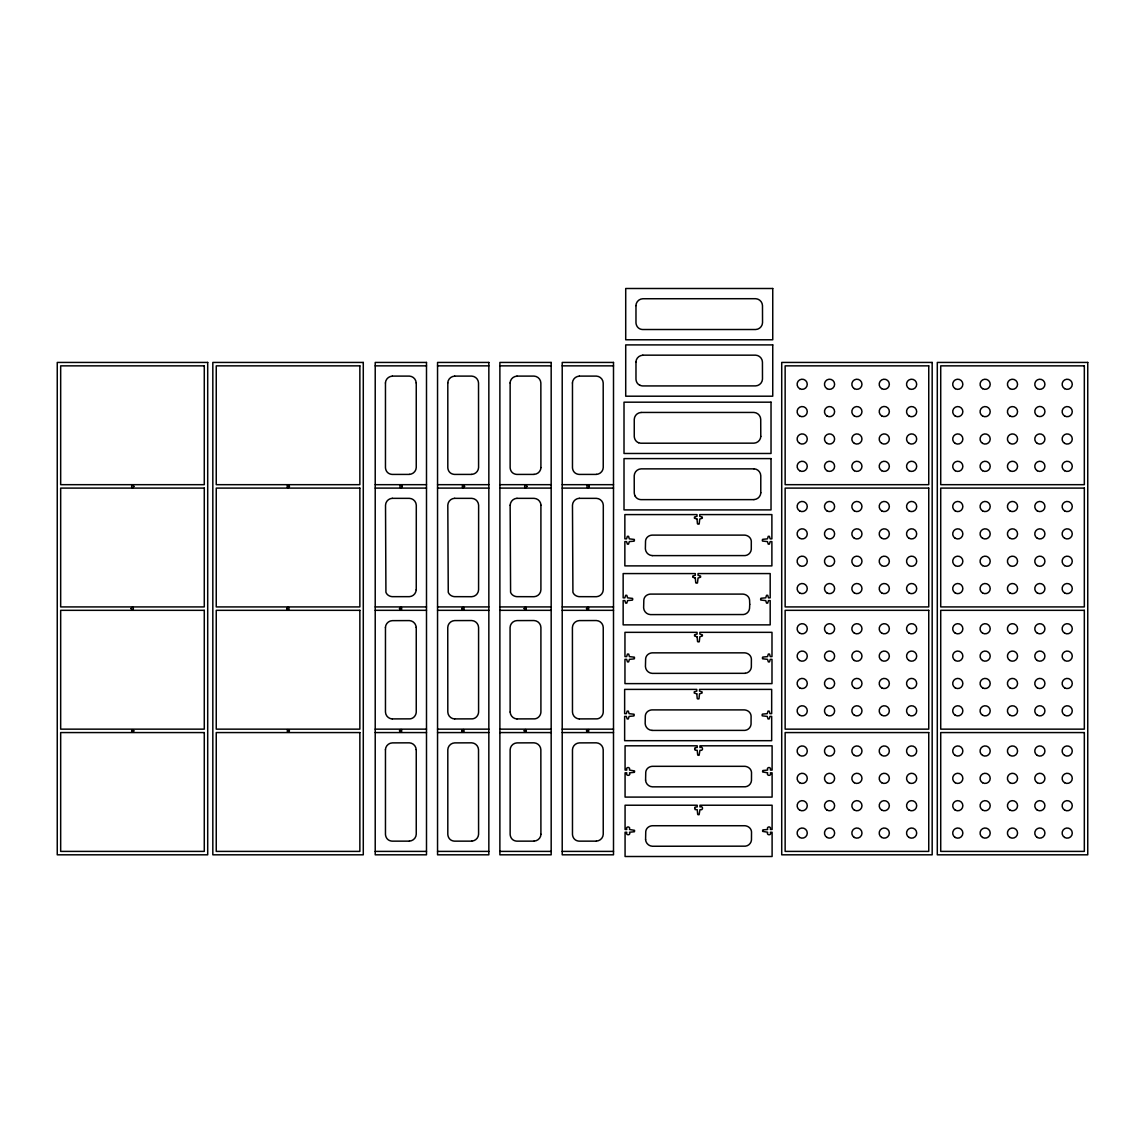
<?xml version="1.0" encoding="UTF-8"?>
<svg xmlns="http://www.w3.org/2000/svg" width="1145" height="1145" viewBox="0 0 1145 1145"><rect width="100%" height="100%" fill="white"/><g stroke="black" fill="none" stroke-linecap="round" stroke-linejoin="round"><path stroke-width="1.5" d="M745.223 673.317L652.306 673.375A7.199 7.199 0 0 1 645.436 666.619L645.637 658.776A6.283 6.283 0 0 1 648.757 653.909A7.958 7.958 0 0 1 652.306 652.85L744.622 652.85A8.029 8.029 0 0 1 748.429 654.081A6.412 6.412 0 0 1 751.392 659.033L751.349 667.149A6.827 6.827 0 0 1 745.223 673.289M642.803 355.165L755.643 355.165A7.171 7.171 0 0 1 762.441 362.006L762.484 379.109A7.171 7.171 0 0 1 755.643 385.894L642.803 385.937A8.559 8.559 0 0 1 639.955 385.278M375.216 365.856L426.498 365.856M437.547 365.856L488.843 365.856M499.878 365.856L551.174 365.856M562.209 365.856L613.505 365.856M392.306 376.104L409.409 376.104A7.171 7.171 0 0 1 416.193 382.945M454.637 376.104L471.74 376.104A7.171 7.171 0 0 1 478.524 382.945L478.581 467.575A7.171 7.171 0 0 1 471.74 474.359M516.982 376.104L534.071 376.104A7.171 7.171 0 0 1 540.855 382.945L540.912 467.575M579.313 376.104L596.402 376.104A7.171 7.171 0 0 1 603.2 382.945L603.243 467.575A7.171 7.171 0 0 1 596.402 474.359M641.1 412.443L753.94 412.443A7.171 7.171 0 0 1 760.724 419.285L760.781 436.374M753.94 468.863L641.1 468.863A7.171 7.171 0 0 0 634.216 475.69L634.258 492.794A8.101 8.101 0 0 0 635.203 496.143M409.409 474.416L392.306 474.416A8.559 8.559 0 0 1 389.443 473.744A6.312 6.312 0 0 1 386.094 470.294A8.487 8.487 0 0 1 385.464 467.575L385.464 382.945M471.74 474.416L454.637 474.416A8.559 8.559 0 0 1 451.788 473.744A6.312 6.312 0 0 1 448.425 470.294A8.487 8.487 0 0 1 447.809 467.575L447.809 382.945M534.071 474.416L516.982 474.416A8.559 8.559 0 0 1 514.119 473.744A6.312 6.312 0 0 1 510.756 470.294A8.487 8.487 0 0 1 510.14 467.575L510.14 382.945M596.402 474.416L579.313 474.416A8.559 8.559 0 0 1 576.45 473.744A6.312 6.312 0 0 1 573.087 470.294A8.487 8.487 0 0 1 572.471 467.575L572.471 382.945M375.216 484.678L426.498 484.678M437.547 484.678L488.843 484.678M499.878 484.678L551.174 484.678M562.209 484.678L613.505 484.678M375.216 488.099L426.498 488.099M437.547 488.099L488.843 488.099M499.878 488.099L551.174 488.099M562.209 488.099L613.505 488.099M392.306 498.347L409.409 498.347A7.171 7.171 0 0 1 416.293 505.188L416.25 589.818M454.637 498.347L471.74 498.347A7.171 7.171 0 0 1 478.624 505.188L478.581 589.818A7.171 7.171 0 0 1 471.74 596.702L454.637 596.659A7.886 7.886 0 0 1 450.586 595.257A6.312 6.312 0 0 1 448.253 592.223L447.809 505.188A7.171 7.171 0 0 1 454.637 498.304M516.982 498.347L534.071 498.347A7.171 7.171 0 0 1 540.97 505.188M579.313 498.347L596.402 498.347A7.171 7.171 0 0 1 603.3 505.188L603.243 589.818A7.171 7.171 0 0 1 596.416 596.702L579.313 596.659A7.886 7.886 0 0 1 575.248 595.257A6.312 6.312 0 0 1 572.915 592.223L572.471 505.188A7.171 7.171 0 0 1 579.313 498.304M753.94 499.635L641.1 499.635A8.788 8.788 0 0 1 638.939 499.263A6.369 6.369 0 0 1 635.203 496.143M652.206 555.626L745.137 555.583A6.827 6.827 0 0 0 751.277 549.414L751.306 541.284A6.412 6.412 0 0 0 748.329 536.332A8.029 8.029 0 0 0 744.536 535.116L652.206 535.116A7.958 7.958 0 0 0 648.657 536.161A6.283 6.283 0 0 0 645.537 541.027L645.379 548.87A7.199 7.199 0 0 0 652.221 555.583M375.216 606.922L426.498 606.922M437.547 606.922L488.843 606.922M499.878 606.922L551.174 606.922M562.209 606.922L613.505 606.922M375.216 610.328L426.498 610.328M437.547 610.328L488.843 610.328M499.878 610.328L551.174 610.328M562.209 610.328L613.505 610.328M392.306 718.903L410.01 718.86A6.698 6.698 0 0 0 414.275 716.727A7.528 7.528 0 0 0 416.25 712.061L416.25 627.431M454.637 718.903L472.341 718.86A6.698 6.698 0 0 0 476.606 716.727A7.528 7.528 0 0 0 478.581 712.061L478.581 627.431A7.171 7.171 0 0 0 471.74 620.547L454.637 620.59A7.171 7.171 0 0 0 447.752 627.431L447.809 712.061A7.171 7.171 0 0 0 454.637 718.945M516.982 718.903L534.672 718.86A6.698 6.698 0 0 0 538.952 716.727A7.528 7.528 0 0 0 540.912 712.061L540.912 627.431A7.171 7.171 0 0 0 534.071 620.547L516.982 620.59A7.171 7.171 0 0 0 510.083 627.431L510.14 712.061M579.313 718.903L597.017 718.86A6.698 6.698 0 0 0 601.282 716.727A7.528 7.528 0 0 0 603.243 712.061L603.243 627.431A7.171 7.171 0 0 0 596.416 620.547L579.313 620.59A7.171 7.171 0 0 0 572.414 627.431L572.471 712.061A7.171 7.171 0 0 0 579.313 718.945M375.216 729.15L426.498 729.15M437.547 729.15L488.843 729.15M499.878 729.15L551.174 729.15M562.209 729.15L613.505 729.15M652.006 730.424L744.923 730.381A6.827 6.827 0 0 0 751.063 724.198L751.091 716.083A6.412 6.412 0 0 0 748.129 711.117A8.029 8.029 0 0 0 744.322 709.9L652.006 709.9A7.958 7.958 0 0 0 648.442 710.959A6.283 6.283 0 0 0 645.322 715.825L645.165 723.669A7.199 7.199 0 0 0 652.006 730.381M375.216 732.571L426.498 732.571M437.547 732.571L488.843 732.571M499.878 732.571L551.174 732.571M562.209 732.571L613.505 732.571M409.409 841.146L392.306 841.146A8.616 8.616 0 0 1 389.787 840.63A6.312 6.312 0 0 1 386.251 837.338A8.416 8.416 0 0 1 385.464 834.304L385.464 749.674M471.74 841.146L454.637 841.146A8.616 8.616 0 0 1 452.118 840.63A6.312 6.312 0 0 1 448.582 837.338A8.416 8.416 0 0 1 447.809 834.304L447.809 749.674A7.171 7.171 0 0 1 454.651 742.89L471.74 742.833A7.171 7.171 0 0 1 478.524 749.674L478.581 834.304A7.171 7.171 0 0 1 471.74 841.088M534.071 841.146L516.982 841.146A8.616 8.616 0 0 1 514.448 840.63A6.312 6.312 0 0 1 510.913 837.338A8.416 8.416 0 0 1 510.14 834.304L510.14 749.674A7.171 7.171 0 0 1 516.982 742.89L534.071 742.833A7.171 7.171 0 0 1 540.855 749.674L540.912 834.304M596.402 841.146L579.313 841.146A8.616 8.616 0 0 1 576.779 840.63A6.312 6.312 0 0 1 573.244 837.338A8.416 8.416 0 0 1 572.471 834.304L572.471 749.674A7.171 7.171 0 0 1 579.313 742.89L596.402 742.833A7.171 7.171 0 0 1 603.2 749.674L603.243 834.304A7.171 7.171 0 0 1 596.402 841.088M375.216 851.393L426.498 851.393M437.547 851.393L488.843 851.393M499.878 851.393L551.174 851.393M562.209 851.393L613.505 851.393M645.594 780.088L645.751 772.245A6.283 6.283 0 0 1 648.871 767.379A7.958 7.958 0 0 1 652.421 766.32L744.751 766.32A8.029 8.029 0 0 1 748.544 767.551A6.412 6.412 0 0 1 751.521 772.503L751.463 780.618A6.827 6.827 0 0 1 745.352 786.772L652.421 786.844A7.199 7.199 0 0 1 645.551 780.088M645.594 839.5L645.751 831.656A6.283 6.283 0 0 1 648.871 826.79A7.958 7.958 0 0 1 652.421 825.731L744.751 825.731A8.029 8.029 0 0 1 748.544 826.962A6.412 6.412 0 0 1 751.521 831.914L751.463 840.029A6.827 6.827 0 0 1 745.352 846.169L652.421 846.255A7.199 7.199 0 0 1 645.551 839.5M760.781 492.794L760.781 475.705A7.171 7.171 0 0 0 753.94 468.806M635.976 305.586L635.976 322.69A8.101 8.101 0 0 0 636.906 326.039A6.369 6.369 0 0 0 640.642 329.159A8.788 8.788 0 0 0 642.803 329.517L755.643 329.517A7.171 7.171 0 0 0 762.541 322.69L762.484 305.586A7.171 7.171 0 0 0 755.657 298.702L642.803 298.745A7.171 7.171 0 0 0 635.919 305.586M635.976 362.006L635.976 379.109A8.487 8.487 0 0 0 636.577 381.815A6.312 6.312 0 0 0 639.94 385.278M540.912 505.188L540.912 589.818A7.171 7.171 0 0 1 534.071 596.702L516.982 596.659A7.886 7.886 0 0 1 512.917 595.257A6.312 6.312 0 0 1 510.584 592.223L510.14 505.188M416.25 382.945L416.25 467.575A7.171 7.171 0 0 1 409.409 474.359M416.25 749.674L416.25 834.304A7.171 7.171 0 0 1 409.409 841.088M385.464 627.431L385.464 712.061A7.171 7.171 0 0 0 392.306 718.945M572.414 382.945A7.171 7.171 0 0 1 579.313 376.161M510.183 505.188A7.171 7.171 0 0 1 516.967 498.304M510.083 382.945A7.171 7.171 0 0 1 516.982 376.161M540.97 467.575A7.171 7.171 0 0 1 534.071 474.359M540.97 834.304A7.171 7.171 0 0 1 534.071 841.088M516.967 718.945A7.171 7.171 0 0 1 510.183 712.061M447.752 382.945A7.171 7.171 0 0 1 454.651 376.161M385.421 749.674A7.171 7.171 0 0 1 392.306 742.89L409.409 742.833A7.171 7.171 0 0 1 416.193 749.674M385.421 627.431A7.171 7.171 0 0 1 392.306 620.647L409.409 620.59A7.171 7.171 0 0 1 416.193 627.431M392.306 498.304A7.171 7.171 0 0 0 385.522 505.188L385.922 592.223A6.312 6.312 0 0 0 388.255 595.257A7.886 7.886 0 0 0 392.306 596.659L409.409 596.659A7.171 7.171 0 0 0 416.193 589.818M385.421 382.945A7.171 7.171 0 0 1 392.306 376.161M638.567 442.7A6.312 6.312 0 0 1 635.031 439.422A8.416 8.416 0 0 1 634.258 436.374L634.258 419.285A7.171 7.171 0 0 1 641.1 412.486M760.824 436.374A7.171 7.171 0 0 1 753.94 443.158L641.1 443.215A8.616 8.616 0 0 1 638.581 442.7M760.824 492.794A7.171 7.171 0 0 1 753.94 499.578M635.919 362.006A7.171 7.171 0 0 1 642.817 355.222M694.657 808.27L695.158 809.615L697.219 809.658L697.706 814.51A2.018 2.018 0 0 0 699.123 814.653L699.953 809.658C703.688 811.018 703.116 805.035 699.953 806.924L699.953 805.221L772.102 805.221L772.102 829.495L770.399 829.495C771.802 825.86 765.976 826.175 767.665 829.495L762.885 829.867A2.018 2.018 0 0 0 762.67 831.399L767.665 832.229C765.89 835.621 772.26 835.635 770.399 832.229L772.102 832.229L772.102 856.503L625.07 856.503L625.07 832.229L626.787 832.229C625.013 835.621 631.382 835.635 629.521 832.229L634.359 831.757A2.018 2.018 0 0 0 634.502 830.325L629.521 829.495C630.952 825.831 624.984 826.246 626.787 829.495L625.07 829.495L625.07 805.221L697.219 805.221L697.219 806.924L695.115 807.053L694.657 808.27M694.657 748.859L695.158 750.204L697.219 750.247L697.706 755.099A2.018 2.018 0 0 0 699.123 755.242L699.953 750.247C703.688 751.607 703.116 745.624 699.953 747.513L699.953 745.81L772.102 745.81L772.102 770.084L770.399 770.084C771.816 766.477 765.919 766.778 767.665 770.084L762.842 770.513A2.018 2.018 0 0 0 762.67 771.988L767.665 772.818C765.89 776.21 772.26 776.224 770.399 772.818L772.102 772.818L772.102 797.092L625.07 797.092L625.07 772.818L626.787 772.818C625.013 776.21 631.382 776.224 629.521 772.818L634.359 772.345A2.018 2.018 0 0 0 634.502 770.914L629.521 770.084C630.866 766.391 625.027 766.849 626.787 770.084L625.07 770.084L625.07 745.81L697.219 745.81L697.219 747.513L695.115 747.642L694.657 748.859M402.238 486.353C399.376 491.219 399.161 481.816 402.238 486.353M464.584 486.353C461.464 491.048 461.707 481.773 464.584 486.353M526.915 486.353C523.966 491.191 523.852 481.83 526.915 486.353M589.246 486.353C586.369 491.277 586.154 481.802 589.246 486.353M695.301 578.025L695.745 582.862A1.904 1.904 0 0 0 697.477 582.962L698.035 578.025L700.554 577.223A5.825 5.825 0 0 0 700.554 576.064L698.035 575.291L698.035 573.573L770.184 573.573L770.184 597.847L768.467 597.847L767.737 595.328A5.825 5.825 0 0 0 766.52 595.328L765.733 597.847L760.938 598.248A1.904 1.904 0 0 0 760.795 600.037L765.733 600.595L766.535 603.114A5.825 5.825 0 0 0 767.694 603.114L768.467 600.595L770.184 600.595L770.184 624.869L623.152 624.869L623.152 600.595L624.855 600.595L625.657 603.114A5.825 5.825 0 0 0 626.816 603.114L627.589 600.595L632.426 600.137A1.904 1.904 0 0 0 632.541 598.406L627.589 597.847L626.802 595.328A5.825 5.825 0 0 0 625.642 595.328L624.855 597.847L623.152 597.847L623.152 573.573L695.301 573.573L695.301 575.291L692.782 576.021A5.825 5.825 0 0 0 692.768 577.237L695.301 578.025M697.004 519.043L697.462 523.866A1.904 1.904 0 0 0 699.18 523.981L699.738 519.043L702.271 518.241A5.825 5.825 0 0 0 702.271 517.082L699.738 516.309L699.738 514.592L771.887 514.592L771.887 538.866L770.184 538.866L769.383 536.347A5.825 5.825 0 0 0 768.223 536.347L767.451 538.866L762.613 539.324A1.904 1.904 0 0 0 762.498 541.055L767.451 541.599L768.238 544.133A5.825 5.825 0 0 0 769.397 544.133L770.184 541.599L771.887 541.599L771.887 565.888L624.855 565.888L624.855 541.599L626.573 541.599L627.374 544.133A5.825 5.825 0 0 0 628.519 544.133L629.306 541.599L634.144 541.156A1.904 1.904 0 0 0 634.244 539.424L629.306 538.866L628.562 536.347A5.825 5.825 0 0 0 627.345 536.347L626.573 538.866L624.855 538.866L624.855 514.592L697.004 514.592L697.004 516.309L694.5 516.982A5.825 5.825 0 0 0 694.471 518.256L697.004 519.043M697.105 636.777L697.548 641.615A1.904 1.904 0 0 0 699.28 641.73L699.838 636.777L702.357 635.976A5.825 5.825 0 0 0 702.357 634.831L699.838 634.044L699.838 632.341L771.988 632.341L771.988 656.615L770.27 656.615L769.54 654.096A5.825 5.825 0 0 0 768.324 654.081L767.536 656.615L762.699 657.073A1.904 1.904 0 0 0 762.599 658.79L767.536 659.348L768.338 661.882A5.825 5.825 0 0 0 769.497 661.882L770.27 659.348L771.988 659.348L771.988 683.622L624.955 683.622L624.955 659.348L626.658 659.348L627.46 661.882A5.825 5.825 0 0 0 628.619 661.882L629.392 659.348L634.23 658.89A1.904 1.904 0 0 0 634.344 657.173L629.392 656.615L628.719 654.11A5.825 5.825 0 0 0 627.446 654.081L626.658 656.615L624.955 656.615L624.955 632.341L697.105 632.341L697.105 634.044L694.586 634.716A5.825 5.825 0 0 0 694.571 636.005L697.105 636.777M696.79 693.841L697.248 698.665A1.904 1.904 0 0 0 698.98 698.779L699.523 693.841L702.057 693.04A5.825 5.825 0 0 0 702.057 691.881L699.523 691.093L699.523 689.39L771.673 689.39L771.673 713.664L769.97 713.664L769.168 711.145A5.825 5.825 0 0 0 768.009 711.145L767.236 713.664L762.398 714.122A1.904 1.904 0 0 0 762.284 715.854L767.236 716.398L768.023 718.931A5.825 5.825 0 0 0 769.182 718.931L769.97 716.398L771.673 716.398L771.673 740.686L624.64 740.686L624.64 716.398L626.358 716.398L627.159 718.931A5.825 5.825 0 0 0 628.304 718.931L629.092 716.398L633.929 715.954A1.904 1.904 0 0 0 634.029 714.222L629.092 713.664L628.347 711.145A5.825 5.825 0 0 0 627.131 711.145L626.358 713.664L624.64 713.664L624.64 689.39L696.79 689.39L696.79 691.093L694.285 691.78A5.825 5.825 0 0 0 694.271 693.054L696.79 693.841M399.49 608.582C402.496 613.062 402.31 604.03 399.49 608.582M461.836 608.582C464.355 613.205 465.185 604.159 461.836 608.582M524.167 608.582C527.272 613.076 526.686 603.987 524.167 608.582M586.498 608.582C589.074 613.219 589.775 604.116 586.498 608.582M133.836 730.853C131.203 735.577 130.687 726.545 133.836 730.853M289.427 730.853C286.822 735.548 286.365 726.445 289.427 730.853M399.505 730.825C402.339 735.391 402.51 726.288 399.505 730.825M461.836 730.825C464.641 735.362 464.856 726.345 461.836 730.825M524.167 730.825C527.344 735.262 526.686 726.288 524.167 730.825M586.498 730.825C588.988 735.448 589.918 726.445 586.498 730.825M133.865 486.353C131.217 491.133 130.602 481.873 133.865 486.353M289.442 486.353C286.279 491.005 286.622 481.73 289.442 486.353M131.088 608.553C133.893 613.291 134.266 604.016 131.088 608.553M286.665 608.553C289.213 613.348 290.215 604.073 286.665 608.553M749.732 604.331L749.546 608.396A6.827 6.827 0 0 1 743.42 614.536L650.503 614.607A7.199 7.199 0 0 1 643.633 607.852L643.833 600.009A6.283 6.283 0 0 1 646.954 595.142A7.958 7.958 0 0 1 650.503 594.098L742.819 594.098A8.029 8.029 0 0 1 746.626 595.314A6.412 6.412 0 0 1 749.589 600.266L749.732 604.331M772.746 288.497L625.714 288.497L625.714 339.779L772.746 339.779L772.746 288.497M772.746 344.903L625.714 344.903L625.714 396.199L772.746 396.199L772.746 344.903M207.703 362.435L57.25 362.435L57.25 854.814L207.703 854.814L207.703 362.435M363.28 362.435L212.827 362.435L212.827 854.814L363.28 854.814L363.28 362.435M426.498 362.435L375.216 362.435L375.216 854.814L426.498 854.814L426.498 362.435M488.843 362.435L437.547 362.435L437.547 854.814L488.843 854.814L488.843 362.435M551.174 362.435L499.878 362.435L499.878 854.814L551.174 854.814L551.174 362.435M613.505 362.435L562.209 362.435L562.209 854.814L613.505 854.814L613.505 362.435M932.173 362.435L781.72 362.435L781.72 854.814L932.173 854.814L932.173 362.435M1087.75 362.435L937.297 362.435L937.297 854.814L1087.75 854.814L1087.75 362.435M204.282 365.856L60.671 365.856L60.671 484.678L204.282 484.678L204.282 365.856M359.859 365.856L216.248 365.856L216.248 484.678L359.859 484.678L359.859 365.856M928.752 365.856L785.141 365.856L785.141 484.678L928.752 484.678L928.752 365.856M1084.329 365.856L940.718 365.856L940.718 484.678L1084.329 484.678L1084.329 365.856M771.029 402.181L624.011 402.181L624.011 453.477L771.029 453.477L771.029 402.181M771.029 458.601L624.011 458.601L624.011 509.897L771.029 509.897L771.029 458.601M204.282 488.099L60.671 488.099L60.671 606.922L204.282 606.922L204.282 488.099M359.859 488.099L216.248 488.099L216.248 606.922L359.859 606.922L359.859 488.099M928.752 488.099L785.141 488.099L785.141 606.922L928.752 606.922L928.752 488.099M1084.329 488.099L940.718 488.099L940.718 606.922L1084.329 606.922L1084.329 488.099M204.282 610.328L60.671 610.328L60.671 729.15L204.282 729.15L204.282 610.328M359.859 610.328L216.248 610.328L216.248 729.15L359.859 729.15L359.859 610.328M928.752 610.328L785.141 610.328L785.141 729.15L928.752 729.15L928.752 610.328M1084.329 610.328L940.718 610.328L940.718 729.15L1084.329 729.15L1084.329 610.328M204.282 732.571L60.671 732.571L60.671 851.393L204.282 851.393L204.282 732.571M359.859 732.571L216.248 732.571L216.248 851.393L359.859 851.393L359.859 732.571M928.752 732.571L785.141 732.571L785.141 851.393L928.752 851.393L928.752 732.571M1084.329 732.571L940.718 732.571L940.718 851.393L1084.329 851.393L1084.329 732.571M1009.933 416.021A5.067 5.067 0 0 0 1017.562 411.67A5.067 5.067 0 0 0 1009.99 407.234A5.067 5.067 0 0 0 1009.933 416.021M1037.227 415.864A5.067 5.067 0 0 0 1044.941 411.642A5.067 5.067 0 0 0 1037.427 407.076A5.067 5.067 0 0 0 1037.227 415.864M1064.635 388.656A5.067 5.067 0 0 0 1072.278 384.319A5.067 5.067 0 0 0 1064.693 379.882A5.067 5.067 0 0 0 1064.635 388.656M1037.284 388.656A5.067 5.067 0 0 0 1044.927 384.319A5.067 5.067 0 0 0 1037.341 379.882A5.067 5.067 0 0 0 1037.284 388.656M1064.635 416.021A5.067 5.067 0 0 0 1072.278 411.67A5.067 5.067 0 0 0 1064.693 407.234A5.067 5.067 0 0 0 1064.635 416.021M1009.933 388.656A5.067 5.067 0 0 0 1017.562 384.319A5.067 5.067 0 0 0 1009.99 379.882A5.067 5.067 0 0 0 1009.933 388.656M1064.635 443.373A5.067 5.067 0 0 0 1072.278 439.022A5.067 5.067 0 0 0 1064.693 434.585A5.067 5.067 0 0 0 1064.635 443.373M982.582 388.656A5.067 5.067 0 0 0 990.21 384.319A5.067 5.067 0 0 0 982.625 379.882A5.067 5.067 0 0 0 982.582 388.656M1064.635 715.21A5.067 5.067 0 0 0 1072.278 710.859A5.067 5.067 0 0 0 1064.693 706.422A5.067 5.067 0 0 0 1064.635 715.21M1009.933 687.859A5.067 5.067 0 0 0 1017.562 683.508A5.067 5.067 0 0 0 1009.99 679.071A5.067 5.067 0 0 0 1009.933 687.859M1037.284 715.21A5.067 5.067 0 0 0 1044.927 710.859A5.067 5.067 0 0 0 1037.341 706.422A5.067 5.067 0 0 0 1037.284 715.21M955.216 660.493A5.067 5.067 0 0 0 962.859 656.157A5.067 5.067 0 0 0 955.274 651.72A5.067 5.067 0 0 0 955.216 660.493M982.582 687.859A5.067 5.067 0 0 0 990.21 683.508A5.067 5.067 0 0 0 982.625 679.071A5.067 5.067 0 0 0 982.582 687.859M1009.933 715.21A5.067 5.067 0 0 0 1017.562 710.859A5.067 5.067 0 0 0 1009.99 706.422A5.067 5.067 0 0 0 1009.933 715.21M1064.635 755.385A5.067 5.067 0 0 0 1072.278 751.034A5.067 5.067 0 0 0 1064.693 746.597A5.067 5.067 0 0 0 1064.635 755.385M955.216 687.859A5.067 5.067 0 0 0 962.859 683.508A5.067 5.067 0 0 0 955.274 679.071A5.067 5.067 0 0 0 955.216 687.859M982.582 715.21A5.067 5.067 0 0 0 990.21 710.859A5.067 5.067 0 0 0 982.625 706.422A5.067 5.067 0 0 0 982.582 715.21M1037.284 755.385A5.067 5.067 0 0 0 1044.927 751.034A5.067 5.067 0 0 0 1037.341 746.597A5.067 5.067 0 0 0 1037.284 755.385M1064.635 782.736A5.067 5.067 0 0 0 1072.278 778.385A5.067 5.067 0 0 0 1064.693 773.948A5.067 5.067 0 0 0 1064.635 782.736M955.216 715.21A5.067 5.067 0 0 0 962.859 710.859A5.067 5.067 0 0 0 955.274 706.422A5.067 5.067 0 0 0 955.216 715.21M1009.933 755.385A5.067 5.067 0 0 0 1017.562 751.034A5.067 5.067 0 0 0 1009.99 746.597A5.067 5.067 0 0 0 1009.933 755.385M1037.284 782.736A5.067 5.067 0 0 0 1044.927 778.385A5.067 5.067 0 0 0 1037.341 773.948A5.067 5.067 0 0 0 1037.284 782.736M982.582 755.385A5.067 5.067 0 0 0 990.21 751.034A5.067 5.067 0 0 0 982.625 746.597A5.067 5.067 0 0 0 982.582 755.385M1064.635 810.087A5.067 5.067 0 0 0 1072.278 805.751A5.067 5.067 0 0 0 1064.693 801.314A5.067 5.067 0 0 0 1064.635 810.087M1009.933 782.736A5.067 5.067 0 0 0 1017.562 778.385A5.067 5.067 0 0 0 1009.99 773.948A5.067 5.067 0 0 0 1009.933 782.736M1037.284 687.859A5.067 5.067 0 0 0 1044.927 683.508A5.067 5.067 0 0 0 1037.341 679.071A5.067 5.067 0 0 0 1037.284 687.859M1009.933 660.493A5.067 5.067 0 0 0 1017.562 656.157A5.067 5.067 0 0 0 1009.99 651.72A5.067 5.067 0 0 0 1009.933 660.493M955.216 633.142A5.067 5.067 0 0 0 962.859 628.791A5.067 5.067 0 0 0 955.274 624.354A5.067 5.067 0 0 0 955.216 633.142M982.582 660.493A5.067 5.067 0 0 0 990.21 656.157A5.067 5.067 0 0 0 982.625 651.72A5.067 5.067 0 0 0 982.582 660.493M1064.635 687.859A5.067 5.067 0 0 0 1072.278 683.508A5.067 5.067 0 0 0 1064.693 679.071A5.067 5.067 0 0 0 1064.635 687.859M1037.284 565.616A5.067 5.067 0 0 0 1044.927 561.265A5.067 5.067 0 0 0 1037.341 556.828A5.067 5.067 0 0 0 1037.284 565.616M1009.933 538.264A5.067 5.067 0 0 0 1017.562 533.913A5.067 5.067 0 0 0 1009.99 529.477A5.067 5.067 0 0 0 1009.933 538.264M955.216 510.899A5.067 5.067 0 0 0 962.859 506.562A5.067 5.067 0 0 0 955.274 502.111A5.067 5.067 0 0 0 955.216 510.899M1064.635 592.967A5.067 5.067 0 0 0 1072.278 588.616A5.067 5.067 0 0 0 1064.693 584.179A5.067 5.067 0 0 0 1064.635 592.967M982.582 538.264A5.067 5.067 0 0 0 990.21 533.913A5.067 5.067 0 0 0 982.625 529.477A5.067 5.067 0 0 0 982.582 538.264M1009.933 565.616A5.067 5.067 0 0 0 1017.562 561.265A5.067 5.067 0 0 0 1009.99 556.828A5.067 5.067 0 0 0 1009.933 565.616M1037.284 592.967A5.067 5.067 0 0 0 1044.927 588.616A5.067 5.067 0 0 0 1037.341 584.179A5.067 5.067 0 0 0 1037.284 592.967M955.216 538.264A5.067 5.067 0 0 0 962.859 533.913A5.067 5.067 0 0 0 955.274 529.477A5.067 5.067 0 0 0 955.216 538.264M982.582 565.616A5.067 5.067 0 0 0 990.21 561.265A5.067 5.067 0 0 0 982.625 556.828A5.067 5.067 0 0 0 982.582 565.616M1009.933 592.967A5.067 5.067 0 0 0 1017.562 588.616A5.067 5.067 0 0 0 1009.99 584.179A5.067 5.067 0 0 0 1009.933 592.967M1064.635 633.142A5.067 5.067 0 0 0 1072.278 628.791A5.067 5.067 0 0 0 1064.693 624.354A5.067 5.067 0 0 0 1064.635 633.142M955.216 565.616A5.067 5.067 0 0 0 962.859 561.265A5.067 5.067 0 0 0 955.274 556.828A5.067 5.067 0 0 0 955.216 565.616M982.582 592.967A5.067 5.067 0 0 0 990.21 588.616A5.067 5.067 0 0 0 982.625 584.179A5.067 5.067 0 0 0 982.582 592.967M1037.284 633.142A5.067 5.067 0 0 0 1044.927 628.791A5.067 5.067 0 0 0 1037.341 624.354A5.067 5.067 0 0 0 1037.284 633.142M1064.635 660.493A5.067 5.067 0 0 0 1072.278 656.157A5.067 5.067 0 0 0 1064.693 651.72A5.067 5.067 0 0 0 1064.635 660.493M955.216 592.967A5.067 5.067 0 0 0 962.859 588.616A5.067 5.067 0 0 0 955.274 584.179A5.067 5.067 0 0 0 955.216 592.967M1009.933 633.142A5.067 5.067 0 0 0 1017.562 628.791A5.067 5.067 0 0 0 1009.99 624.354A5.067 5.067 0 0 0 1009.933 633.142M1037.284 660.493A5.067 5.067 0 0 0 1044.927 656.157A5.067 5.067 0 0 0 1037.341 651.72A5.067 5.067 0 0 0 1037.284 660.493M982.582 633.142A5.067 5.067 0 0 0 990.21 628.791A5.067 5.067 0 0 0 982.625 624.354A5.067 5.067 0 0 0 982.582 633.142M1009.933 443.373A5.067 5.067 0 0 0 1017.562 439.022A5.067 5.067 0 0 0 1009.99 434.585A5.067 5.067 0 0 0 1009.933 443.373M1037.284 470.724A5.067 5.067 0 0 0 1044.927 466.373A5.067 5.067 0 0 0 1037.341 461.936A5.067 5.067 0 0 0 1037.284 470.724M955.216 416.021A5.067 5.067 0 0 0 962.859 411.67A5.067 5.067 0 0 0 955.274 407.234A5.067 5.067 0 0 0 955.216 416.021M982.582 443.373A5.067 5.067 0 0 0 990.21 439.022A5.067 5.067 0 0 0 982.625 434.585A5.067 5.067 0 0 0 982.582 443.373M1009.933 470.724A5.067 5.067 0 0 0 1017.562 466.373A5.067 5.067 0 0 0 1009.99 461.936A5.067 5.067 0 0 0 1009.933 470.724M1064.635 510.899A5.067 5.067 0 0 0 1072.278 506.562A5.067 5.067 0 0 0 1064.693 502.111A5.067 5.067 0 0 0 1064.635 510.899M955.216 443.373A5.067 5.067 0 0 0 962.859 439.022A5.067 5.067 0 0 0 955.274 434.585A5.067 5.067 0 0 0 955.216 443.373M982.582 470.724A5.067 5.067 0 0 0 990.21 466.373A5.067 5.067 0 0 0 982.625 461.936A5.067 5.067 0 0 0 982.582 470.724M1037.284 510.899A5.067 5.067 0 0 0 1044.927 506.562A5.067 5.067 0 0 0 1037.341 502.111A5.067 5.067 0 0 0 1037.284 510.899M1064.65 538.264A5.067 5.067 0 0 0 1072.264 533.871A5.067 5.067 0 0 0 1064.664 529.477A5.067 5.067 0 0 0 1064.65 538.264M955.216 470.724A5.067 5.067 0 0 0 962.859 466.373A5.067 5.067 0 0 0 955.274 461.936A5.067 5.067 0 0 0 955.216 470.724M1009.933 510.899A5.067 5.067 0 0 0 1017.562 506.562A5.067 5.067 0 0 0 1009.99 502.111A5.067 5.067 0 0 0 1009.933 510.899M1037.284 538.264A5.067 5.067 0 0 0 1044.927 533.913A5.067 5.067 0 0 0 1037.341 529.477A5.067 5.067 0 0 0 1037.284 538.264M1064.635 565.616A5.067 5.067 0 0 0 1072.278 561.265A5.067 5.067 0 0 0 1064.693 556.828A5.067 5.067 0 0 0 1064.635 565.616M982.582 510.899A5.067 5.067 0 0 0 990.21 506.562A5.067 5.067 0 0 0 982.625 502.111A5.067 5.067 0 0 0 982.582 510.899M1037.284 443.373A5.067 5.067 0 0 0 1044.927 439.022A5.067 5.067 0 0 0 1037.341 434.585A5.067 5.067 0 0 0 1037.284 443.373M955.231 388.67A5.067 5.067 0 0 0 962.845 384.276A5.067 5.067 0 0 0 955.245 379.882A5.067 5.067 0 0 0 955.231 388.67M1064.635 470.724A5.067 5.067 0 0 0 1072.278 466.373A5.067 5.067 0 0 0 1064.693 461.936A5.067 5.067 0 0 0 1064.635 470.724M982.582 416.021A5.067 5.067 0 0 0 990.21 411.67A5.067 5.067 0 0 0 982.625 407.234A5.067 5.067 0 0 0 982.582 416.021M955.216 755.385A5.067 5.067 0 0 0 962.859 751.034A5.067 5.067 0 0 0 955.274 746.597A5.067 5.067 0 0 0 955.216 755.385M1037.284 810.087A5.067 5.067 0 0 0 1044.927 805.751A5.067 5.067 0 0 0 1037.341 801.314A5.067 5.067 0 0 0 1037.284 810.087M982.582 782.736A5.067 5.067 0 0 0 990.21 778.385A5.067 5.067 0 0 0 982.625 773.948A5.067 5.067 0 0 0 982.582 782.736M1064.635 837.453A5.067 5.067 0 0 0 1072.278 833.102A5.067 5.067 0 0 0 1064.693 828.665A5.067 5.067 0 0 0 1064.635 837.453M1009.933 810.087A5.067 5.067 0 0 0 1017.562 805.751A5.067 5.067 0 0 0 1009.99 801.314A5.067 5.067 0 0 0 1009.933 810.087M955.216 782.736A5.067 5.067 0 0 0 962.859 778.385A5.067 5.067 0 0 0 955.274 773.948A5.067 5.067 0 0 0 955.216 782.736M1037.284 837.453A5.067 5.067 0 0 0 1044.927 833.102A5.067 5.067 0 0 0 1037.341 828.665A5.067 5.067 0 0 0 1037.284 837.453M982.582 810.087A5.067 5.067 0 0 0 990.21 805.751A5.067 5.067 0 0 0 982.625 801.314A5.067 5.067 0 0 0 982.582 810.087M1009.933 837.453A5.067 5.067 0 0 0 1017.562 833.102A5.067 5.067 0 0 0 1009.99 828.665A5.067 5.067 0 0 0 1009.933 837.453M955.216 810.087A5.067 5.067 0 0 0 962.859 805.751A5.067 5.067 0 0 0 955.274 801.314A5.067 5.067 0 0 0 955.216 810.087M982.582 837.453A5.067 5.067 0 0 0 990.21 833.102A5.067 5.067 0 0 0 982.625 828.665A5.067 5.067 0 0 0 982.582 837.453M955.216 837.453A5.067 5.067 0 0 0 962.859 833.102A5.067 5.067 0 0 0 955.274 828.665A5.067 5.067 0 0 0 955.216 837.453M881.722 388.67A5.067 5.067 0 0 0 889.336 384.276A5.067 5.067 0 0 0 881.722 379.882A5.067 5.067 0 0 0 881.722 388.67M909.073 416.021A5.067 5.067 0 0 0 916.687 411.627A5.067 5.067 0 0 0 909.073 407.234A5.067 5.067 0 0 0 909.073 416.021M854.37 388.67A5.067 5.067 0 0 0 861.97 384.276A5.067 5.067 0 0 0 854.37 379.882A5.067 5.067 0 0 0 854.37 388.67M909.073 443.373A5.067 5.067 0 0 0 916.687 438.993A5.067 5.067 0 0 0 909.073 434.585A5.067 5.067 0 0 0 909.073 443.373M827.005 388.67A5.067 5.067 0 0 0 834.619 384.276A5.067 5.067 0 0 0 827.019 379.882A5.067 5.067 0 0 0 827.005 388.67M881.65 415.864A5.067 5.067 0 0 0 889.35 411.642A5.067 5.067 0 0 0 881.85 407.076A5.067 5.067 0 0 0 881.65 415.864M909.073 388.67A5.067 5.067 0 0 0 916.687 384.276A5.067 5.067 0 0 0 909.073 379.882A5.067 5.067 0 0 0 909.073 388.67M909.073 538.264A5.067 5.067 0 0 0 916.687 533.871A5.067 5.067 0 0 0 909.073 529.477A5.067 5.067 0 0 0 909.073 538.264M854.37 510.913A5.067 5.067 0 0 0 861.97 506.519A5.067 5.067 0 0 0 854.37 502.125A5.067 5.067 0 0 0 854.37 510.913M799.654 470.724A5.067 5.067 0 0 0 807.268 466.344A5.067 5.067 0 0 0 799.654 461.95A5.067 5.067 0 0 0 799.654 470.724M881.707 538.264A5.067 5.067 0 0 0 889.336 533.913A5.067 5.067 0 0 0 881.764 529.477A5.067 5.067 0 0 0 881.707 538.264M909.058 565.616A5.067 5.067 0 0 0 916.701 561.265A5.067 5.067 0 0 0 909.116 556.828A5.067 5.067 0 0 0 909.058 565.616M827.005 510.913A5.067 5.067 0 0 0 834.619 506.519A5.067 5.067 0 0 0 827.019 502.125A5.067 5.067 0 0 0 827.005 510.913M854.37 416.021A5.067 5.067 0 0 0 861.97 411.627A5.067 5.067 0 0 0 854.37 407.234A5.067 5.067 0 0 0 854.37 416.021M881.722 443.373A5.067 5.067 0 0 0 889.336 438.993A5.067 5.067 0 0 0 881.722 434.585A5.067 5.067 0 0 0 881.722 443.373M909.058 470.724A5.067 5.067 0 0 0 916.701 466.373A5.067 5.067 0 0 0 909.116 461.936A5.067 5.067 0 0 0 909.058 470.724M799.654 388.67A5.067 5.067 0 0 0 807.268 384.276A5.067 5.067 0 0 0 799.654 379.882A5.067 5.067 0 0 0 799.654 388.67M827.005 416.021A5.067 5.067 0 0 0 834.619 411.627A5.067 5.067 0 0 0 827.019 407.234A5.067 5.067 0 0 0 827.005 416.021M854.37 443.373A5.067 5.067 0 0 0 861.97 438.993A5.067 5.067 0 0 0 854.37 434.585A5.067 5.067 0 0 0 854.37 443.373M881.722 470.724A5.067 5.067 0 0 0 889.336 466.344A5.067 5.067 0 0 0 881.722 461.95A5.067 5.067 0 0 0 881.722 470.724M799.654 416.021A5.067 5.067 0 0 0 807.268 411.627A5.067 5.067 0 0 0 799.654 407.234A5.067 5.067 0 0 0 799.654 416.021M827.005 443.373A5.067 5.067 0 0 0 834.619 438.993A5.067 5.067 0 0 0 827.019 434.585A5.067 5.067 0 0 0 827.005 443.373M909.058 510.899A5.067 5.067 0 0 0 916.701 506.562A5.067 5.067 0 0 0 909.116 502.111A5.067 5.067 0 0 0 909.058 510.899M854.37 470.724A5.067 5.067 0 0 0 861.97 466.344A5.067 5.067 0 0 0 854.37 461.95A5.067 5.067 0 0 0 854.37 470.724M799.654 443.373A5.067 5.067 0 0 0 807.268 438.993A5.067 5.067 0 0 0 799.654 434.585A5.067 5.067 0 0 0 799.654 443.373M881.707 510.899A5.067 5.067 0 0 0 889.336 506.562A5.067 5.067 0 0 0 881.764 502.111A5.067 5.067 0 0 0 881.707 510.899M827.005 470.724A5.067 5.067 0 0 0 834.619 466.344A5.067 5.067 0 0 0 827.019 461.95A5.067 5.067 0 0 0 827.005 470.724M854.356 538.264A5.067 5.067 0 0 0 861.985 533.913A5.067 5.067 0 0 0 854.399 529.477A5.067 5.067 0 0 0 854.356 538.264M881.707 565.616A5.067 5.067 0 0 0 889.336 561.265A5.067 5.067 0 0 0 881.764 556.828A5.067 5.067 0 0 0 881.707 565.616M909.058 592.967A5.067 5.067 0 0 0 916.701 588.616A5.067 5.067 0 0 0 909.116 584.179A5.067 5.067 0 0 0 909.058 592.967M799.654 510.913A5.067 5.067 0 0 0 807.268 506.519A5.067 5.067 0 0 0 799.654 502.125A5.067 5.067 0 0 0 799.654 510.913M827.005 538.264A5.067 5.067 0 0 0 834.619 533.871A5.067 5.067 0 0 0 827.019 529.477A5.067 5.067 0 0 0 827.005 538.264M854.356 565.616A5.067 5.067 0 0 0 861.985 561.265A5.067 5.067 0 0 0 854.399 556.828A5.067 5.067 0 0 0 854.356 565.616M881.707 592.967A5.067 5.067 0 0 0 889.336 588.616A5.067 5.067 0 0 0 881.764 584.179A5.067 5.067 0 0 0 881.707 592.967M799.654 538.264A5.067 5.067 0 0 0 807.268 533.871A5.067 5.067 0 0 0 799.654 529.477A5.067 5.067 0 0 0 799.654 538.264M827.005 565.616A5.067 5.067 0 0 0 834.633 561.265A5.067 5.067 0 0 0 827.048 556.828A5.067 5.067 0 0 0 827.005 565.616M854.356 592.967A5.067 5.067 0 0 0 861.985 588.616A5.067 5.067 0 0 0 854.399 584.179A5.067 5.067 0 0 0 854.356 592.967M909.058 633.142A5.067 5.067 0 0 0 916.701 628.791A5.067 5.067 0 0 0 909.116 624.354A5.067 5.067 0 0 0 909.058 633.142M799.654 565.616A5.067 5.067 0 0 0 807.268 561.222A5.067 5.067 0 0 0 799.654 556.828A5.067 5.067 0 0 0 799.654 565.616M881.707 633.142A5.067 5.067 0 0 0 889.336 628.791A5.067 5.067 0 0 0 881.764 624.354A5.067 5.067 0 0 0 881.707 633.142M827.005 592.967A5.067 5.067 0 0 0 834.633 588.616A5.067 5.067 0 0 0 827.048 584.179A5.067 5.067 0 0 0 827.005 592.967M909.058 660.493A5.067 5.067 0 0 0 916.701 656.157A5.067 5.067 0 0 0 909.116 651.72A5.067 5.067 0 0 0 909.058 660.493M854.356 633.142A5.067 5.067 0 0 0 861.985 628.791A5.067 5.067 0 0 0 854.399 624.354A5.067 5.067 0 0 0 854.356 633.142M799.654 592.967A5.067 5.067 0 0 0 807.268 588.587A5.067 5.067 0 0 0 799.654 584.193A5.067 5.067 0 0 0 799.654 592.967M881.707 660.493A5.067 5.067 0 0 0 889.336 656.157A5.067 5.067 0 0 0 881.764 651.72A5.067 5.067 0 0 0 881.707 660.493M909.058 687.859A5.067 5.067 0 0 0 916.701 683.508A5.067 5.067 0 0 0 909.116 679.071A5.067 5.067 0 0 0 909.058 687.859M827.005 633.142A5.067 5.067 0 0 0 834.633 628.791A5.067 5.067 0 0 0 827.048 624.354A5.067 5.067 0 0 0 827.005 633.142M881.707 782.736A5.067 5.067 0 0 0 889.336 778.385A5.067 5.067 0 0 0 881.764 773.948A5.067 5.067 0 0 0 881.707 782.736M854.356 755.385A5.067 5.067 0 0 0 861.985 751.034A5.067 5.067 0 0 0 854.399 746.597A5.067 5.067 0 0 0 854.356 755.385M909.058 810.087A5.067 5.067 0 0 0 916.701 805.751A5.067 5.067 0 0 0 909.116 801.314A5.067 5.067 0 0 0 909.058 810.087M827.005 755.385A5.067 5.067 0 0 0 834.633 751.034A5.067 5.067 0 0 0 827.048 746.597A5.067 5.067 0 0 0 827.005 755.385M854.356 660.493A5.067 5.067 0 0 0 861.985 656.157A5.067 5.067 0 0 0 854.399 651.72A5.067 5.067 0 0 0 854.356 660.493M881.707 687.859A5.067 5.067 0 0 0 889.336 683.508A5.067 5.067 0 0 0 881.764 679.071A5.067 5.067 0 0 0 881.707 687.859M799.639 633.142A5.067 5.067 0 0 0 807.282 628.791A5.067 5.067 0 0 0 799.697 624.354A5.067 5.067 0 0 0 799.639 633.142M909.058 715.21A5.067 5.067 0 0 0 916.701 710.859A5.067 5.067 0 0 0 909.116 706.422A5.067 5.067 0 0 0 909.058 715.21M827.005 660.493A5.067 5.067 0 0 0 834.633 656.157A5.067 5.067 0 0 0 827.048 651.72A5.067 5.067 0 0 0 827.005 660.493M854.356 687.859A5.067 5.067 0 0 0 861.985 683.508A5.067 5.067 0 0 0 854.399 679.071A5.067 5.067 0 0 0 854.356 687.859M881.707 715.21A5.067 5.067 0 0 0 889.336 710.859A5.067 5.067 0 0 0 881.764 706.422A5.067 5.067 0 0 0 881.707 715.21M799.639 660.493A5.067 5.067 0 0 0 807.282 656.157A5.067 5.067 0 0 0 799.697 651.72A5.067 5.067 0 0 0 799.639 660.493M827.005 687.859A5.067 5.067 0 0 0 834.633 683.508A5.067 5.067 0 0 0 827.048 679.071A5.067 5.067 0 0 0 827.005 687.859M854.356 715.21A5.067 5.067 0 0 0 861.985 710.859A5.067 5.067 0 0 0 854.399 706.422A5.067 5.067 0 0 0 854.356 715.21M799.639 687.859A5.067 5.067 0 0 0 807.282 683.508A5.067 5.067 0 0 0 799.697 679.071A5.067 5.067 0 0 0 799.639 687.859M827.005 715.21A5.067 5.067 0 0 0 834.633 710.859A5.067 5.067 0 0 0 827.048 706.422A5.067 5.067 0 0 0 827.005 715.21M799.639 715.21A5.067 5.067 0 0 0 807.282 710.859A5.067 5.067 0 0 0 799.697 706.422A5.067 5.067 0 0 0 799.639 715.21M909.058 755.385A5.067 5.067 0 0 0 916.701 751.034A5.067 5.067 0 0 0 909.116 746.597A5.067 5.067 0 0 0 909.058 755.385M881.707 755.385A5.067 5.067 0 0 0 889.336 751.034A5.067 5.067 0 0 0 881.764 746.597A5.067 5.067 0 0 0 881.707 755.385M909.058 782.736A5.067 5.067 0 0 0 916.701 778.385A5.067 5.067 0 0 0 909.116 773.948A5.067 5.067 0 0 0 909.058 782.736M854.356 782.736A5.067 5.067 0 0 0 861.985 778.385A5.067 5.067 0 0 0 854.399 773.948A5.067 5.067 0 0 0 854.356 782.736M881.707 810.087A5.067 5.067 0 0 0 889.336 805.751A5.067 5.067 0 0 0 881.764 801.314A5.067 5.067 0 0 0 881.707 810.087M799.639 755.385A5.067 5.067 0 0 0 807.282 751.034A5.067 5.067 0 0 0 799.697 746.597A5.067 5.067 0 0 0 799.639 755.385M909.058 837.453A5.067 5.067 0 0 0 916.701 833.102A5.067 5.067 0 0 0 909.116 828.665A5.067 5.067 0 0 0 909.058 837.453M827.005 782.736A5.067 5.067 0 0 0 834.633 778.385A5.067 5.067 0 0 0 827.048 773.948A5.067 5.067 0 0 0 827.005 782.736M854.356 810.087A5.067 5.067 0 0 0 861.985 805.751A5.067 5.067 0 0 0 854.399 801.314A5.067 5.067 0 0 0 854.356 810.087M881.707 837.453A5.067 5.067 0 0 0 889.336 833.102A5.067 5.067 0 0 0 881.764 828.665A5.067 5.067 0 0 0 881.707 837.453M799.639 782.736A5.067 5.067 0 0 0 807.282 778.385A5.067 5.067 0 0 0 799.697 773.948A5.067 5.067 0 0 0 799.639 782.736M827.005 810.087A5.067 5.067 0 0 0 834.633 805.751A5.067 5.067 0 0 0 827.048 801.314A5.067 5.067 0 0 0 827.005 810.087M854.356 837.453A5.067 5.067 0 0 0 861.985 833.102A5.067 5.067 0 0 0 854.399 828.665A5.067 5.067 0 0 0 854.356 837.453M799.639 810.087A5.067 5.067 0 0 0 807.282 805.751A5.067 5.067 0 0 0 799.697 801.314A5.067 5.067 0 0 0 799.639 810.087M827.005 837.453A5.067 5.067 0 0 0 834.633 833.102A5.067 5.067 0 0 0 827.048 828.665A5.067 5.067 0 0 0 827.005 837.453M799.639 837.453A5.067 5.067 0 0 0 807.282 833.102A5.067 5.067 0 0 0 799.697 828.665A5.067 5.067 0 0 0 799.639 837.453"/></g></svg>
